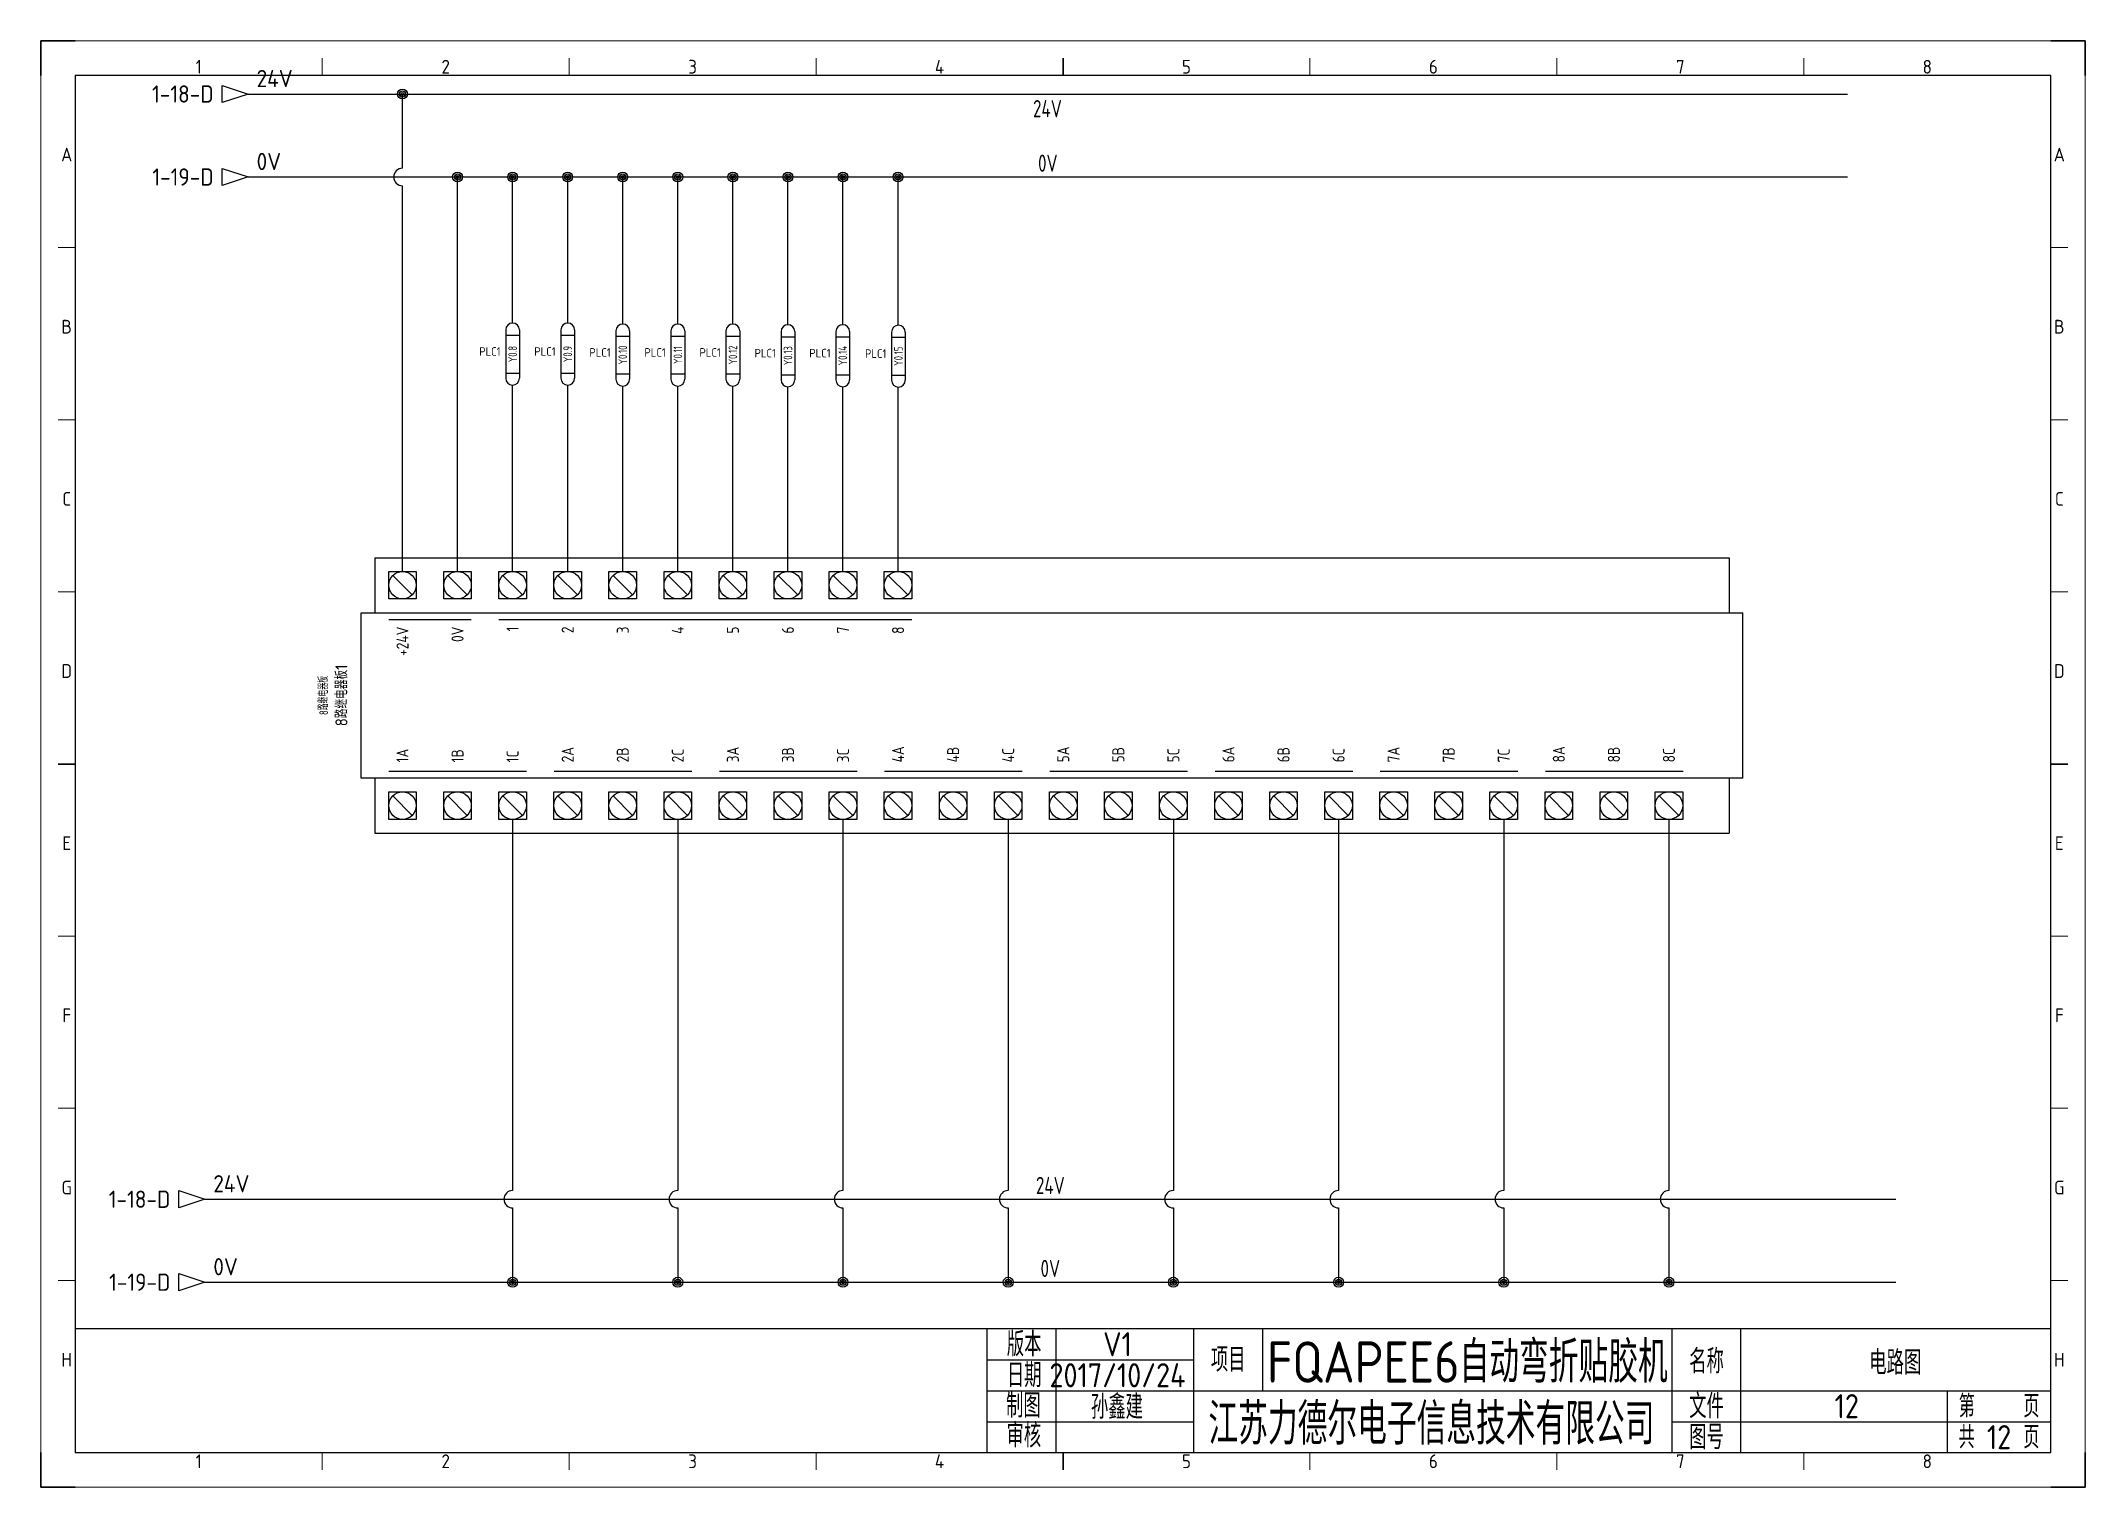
# Model space of a CAD drawing. Header units: millimetres. Extents: x 2425 to 3019, y 1396 to 1816.
import ezdxf
from ezdxf.enums import TextEntityAlignment as Align

# ---------------------------------------------------------------- set-up
doc = ezdxf.new("R2010")
doc.units = ezdxf.units.MM
for name, color, linetype in [('AE_BOR', 1, 'Continuous'), ('DESC', 150, 'Continuous'), ('SYMS', 7, 'Continuous'), ('TAGS', 150, 'Continuous'), ('TERMS', 123, 'Continuous'), ('WIRENO', 72, 'Continuous'), ('WIREREF_DEST', 52, 'Continuous'), ('WIRES', 7, 'Continuous'), ('XREF', 7, 'Continuous'), ('图框_标题栏属性', 1, 'Continuous'), ('图框_标题栏文字', 6, 'Continuous')]:
    doc.layers.add(name, color=color, linetype=linetype)
doc.styles.add('ACGBTS', font='ISOCP.SHX')
doc.styles.get("Standard").update_dxf_attribs({"font": 'arial.ttf'})
doc.styles.add('WD_IEC', font='ISOCP2.shx', dxfattribs={"height": 4, "bigfont": 'gbcbig.shx'})
doc.styles.add('工程字', font='gbenor.shx', dxfattribs={"bigfont": 'gbcbig.shx'})

# ---------------------------------------------------------------- blocks, each defined once
blk = doc.blocks.new('Border')
for p, q in [((584, 410), (10, 410)), ((10, 410), (10, 10)), ((584, 10), (584, 410)), ((10, 10), (584, 10))]:
    blk.add_line(p, q)
at = {"layer": 'AE_BOR', "color": 1, "lineweight": 30}
for p, q in [((10, 420), (0, 420)), ((0, 420), (0, 410)), ((594, 420), (584, 420)), ((594, 410), (594, 420)), ((297, 410), (297, 415)), ((5, 210), (10, 210)), ((584, 210), (589, 210)), ((0, 0), (0, 10)), ((297, 5), (297, 10)), ((594, 0), (594, 10)), ((0, 0), (10, 0)), ((594, 0), (584, 0))]:
    blk.add_line(p, q, dxfattribs=at)
at = {"layer": 'AE_BOR', "color": 1, "lineweight": 15}
for p, q in [((0, 420), (594, 420)), ((0, 0), (0, 420)), ((594, 420), (594, 0)), ((81.75, 410), (81.75, 415)), ((153.5, 410), (153.5, 415)), ((225.25, 410), (225.25, 415)), ((368.75, 410), (368.75, 415)), ((440.5, 410), (440.5, 415)), ((512.25, 410), (512.25, 415)), ((10, 360), (5, 360)), ((589, 360), (584, 360)), ((10, 310), (5, 310)), ((589, 310), (584, 310)), ((10, 260), (5, 260)), ((589, 260), (584, 260)), ((10, 160), (5, 160)), ((589, 160), (584, 160)), ((10, 110), (5, 110)), ((589, 110), (584, 110)), ((10, 60), (5, 60)), ((589, 60), (584, 60)), ((81.75, 5), (81.75, 10)), ((153.5, 5), (153.5, 10)), ((225.25, 5), (225.25, 10)), ((368.75, 5), (368.75, 10)), ((440.5, 5), (440.5, 10)), ((512.25, 5), (512.25, 10)), ((594, 0), (0, 0))]:
    blk.add_line(p, q, dxfattribs=at)
at = {"layer": 'AE_BOR', "color": 1, "lineweight": 15, "style": 'ACGBTS'}
for s, p in [('1', (45.875, 412.5)), ('2', (117.625, 412.5)), ('3', (189.375, 412.5)), ('4', (261.125, 412.5)), ('5', (332.875, 412.5)), ('6', (404.625, 412.5)), ('7', (476.375, 412.5)), ('8', (548.125, 412.5)), ('A', (7.5, 387)), ('A', (586.5, 387)), ('B', (7.5, 337)), ('B', (586.5, 337)), ('C', (7.5, 287)), ('C', (586.5, 287)), ('D', (7.5, 237)), ('D', (586.5, 237)), ('E', (7.5, 187)), ('E', (586.5, 187)), ('F', (7.5, 137)), ('F', (586.5, 137)), ('G', (7.5, 87)), ('G', (586.5, 87)), ('H', (7.5, 37)), ('H', (586.5, 37)), ('1', (45.875, 7.5)), ('2', (117.625, 7.5)), ('3', (189.375, 7.5)), ('4', (261.125, 7.5)), ('5', (332.875, 7.5)), ('6', (404.625, 7.5)), ('7', (476.375, 7.5)), ('8', (548.125, 7.5))]:
    blk.add_text(s, height=4, dxfattribs=at).set_placement(p, align=Align.MIDDLE)
blk = doc.blocks.new('TITLE3')
for p, q in [((-309, 0), (-309, 36)), ((-289, 0), (-289, 36)), ((-249, 0), (-249, 36)), ((-249, 0), (-249, 36)), ((-249, 0), (-249, 36)), ((-229, 36), (-229, 27)), ((-110, 0), (-110, 36)), ((-90, 0), (-90, 36)), ((-309, 27), (-249, 27)), ((-229, 27), (-229, 18)), ((-309, 18), (-248.01, 18)), ((-249, 18), (0, 18)), ((-30, 0), (-30, 18)), ((-309, 9), (-249, 9)), ((-110, 9), (0, 9)), ((-289, 4.18), (-289, 4.18)), ((-289, 4.18), (-289, 4.18))]:
    blk.add_line(p, q)
blk.add_lwpolyline([(-309, 36), (-574, 36), (-574, 0), (-309, 0)], close=True)
blk.add_lwpolyline([(-309, 0), (0, 0), (0, 36), (-309, 36)])
at = {"flags": 9}
blk.add_attdef('WD_TB', (0, 0), '', height=2.5, dxfattribs=at)
at = {"layer": '图框_标题栏属性', "style": '工程字'}
for tag, height, p in [('版本', 7, (-271.17, 31.5)), ('项目', 12, (-169.5, 27)), ('名称', 7, (-45.16, 26.53)), ('日期', 7, (-271.17, 22.5)), ('制图', 7, (-271.33, 13.69)), ('公司名称', 12, (-179.94, 9)), ('文件', 7, (-59.26, 13.5)), ('页数', 7, (-15, 13.5)), ('审核', 7, (-270.7, 4.72)), ('图号', 7, (-59.26, 4.5)), ('总数', 7, (-15, 4.5))]:
    blk.add_attdef(tag, text='', height=height, dxfattribs=at).set_placement(p, align=Align.MIDDLE)
at = {"layer": '图框_标题栏文字', "style": '工程字'}
for s, height, p in [('版本', 7, (-298.29, 31.5)), ('项目', 7, (-239, 27)), ('名称', 7, (-100, 26.53)), ('日期', 7, (-298.29, 22.5)), ('制图', 7, (-298.51, 13.69)), ('文件', 7, (-100, 13.5)), ('第    页', 6.5, (-15, 13.5)), ('审核', 7, (-298.37, 5.01)), ('图号', 7, (-100, 4.5)), ('共    页', 6.5, (-15, 4.5))]:
    blk.add_text(s, height=height, dxfattribs=at).set_placement(p, align=Align.MIDDLE_CENTER)
blk = doc.blocks.new('PLC8_8继电器板')
for p, q in [((-200.82, 40.95), (-200.82, 24.95)), ((-200.82, 40.95), (192.68, 40.95)), ((-196.82, 36.95), (-188.82, 36.95)), ((-196.82, 28.95), (-196.82, 36.95)), ((-195.65, 35.78), (-189.99, 30.12)), ((-188.82, 36.95), (-188.82, 28.95)), ((-180.82, 36.95), (-172.82, 36.95)), ((-180.82, 28.95), (-180.82, 36.95)), ((-179.65, 35.78), (-173.99, 30.12)), ((-172.82, 36.95), (-172.82, 28.95)), ((-164.82, 36.95), (-156.82, 36.95)), ((-164.82, 28.95), (-164.82, 36.95)), ((-163.65, 35.78), (-157.99, 30.12)), ((-156.82, 36.95), (-156.82, 28.95)), ((-148.82, 36.95), (-140.82, 36.95)), ((-148.82, 36.95), (-140.82, 36.95)), ((-148.82, 28.95), (-148.82, 36.95)), ((-148.82, 28.95), (-148.82, 36.95)), ((-147.65, 35.78), (-141.99, 30.12)), ((-140.82, 36.95), (-140.82, 28.95)), ((-140.82, 36.95), (-140.82, 28.95)), ((-132.82, 36.95), (-124.82, 36.95)), ((-132.82, 28.95), (-132.82, 36.95)), ((-131.65, 35.78), (-125.99, 30.12)), ((-124.82, 36.95), (-124.82, 28.95)), ((-116.82, 36.95), (-108.82, 36.95)), ((-116.82, 28.95), (-116.82, 36.95)), ((-115.65, 35.78), (-109.99, 30.12)), ((-108.82, 36.95), (-108.82, 28.95)), ((-100.82, 36.95), (-92.82, 36.95)), ((-100.82, 28.95), (-100.82, 36.95)), ((-99.65, 35.78), (-93.99, 30.12)), ((-92.82, 36.95), (-92.82, 28.95)), ((-84.82, 36.95), (-76.82, 36.95)), ((-84.82, 36.95), (-76.82, 36.95)), ((-84.82, 28.95), (-84.82, 36.95)), ((-84.82, 28.95), (-84.82, 36.95)), ((-83.65, 35.78), (-77.99, 30.12)), ((-76.82, 36.95), (-76.82, 28.95)), ((-76.82, 36.95), (-76.82, 28.95)), ((-68.82, 36.95), (-60.82, 36.95)), ((-68.82, 28.95), (-68.82, 36.95)), ((-67.65, 35.78), (-61.99, 30.12)), ((-60.82, 36.95), (-60.82, 28.95)), ((-52.82, 36.95), (-44.82, 36.95)), ((-52.82, 28.95), (-52.82, 36.95)), ((-51.65, 35.78), (-45.99, 30.12)), ((-44.82, 36.95), (-44.82, 28.95)), ((192.68, 40.95), (192.68, 24.95)), ((-204.82, -23.05), (-204.82, 24.95)), ((-204.82, 24.95), (196.68, 24.95)), ((-188.82, 28.95), (-196.82, 28.95)), ((-172.82, 28.95), (-180.82, 28.95)), ((-156.82, 28.95), (-164.82, 28.95)), ((-140.82, 28.95), (-148.82, 28.95)), ((-140.82, 28.95), (-148.82, 28.95)), ((-124.82, 28.95), (-132.82, 28.95)), ((-108.82, 28.95), (-116.82, 28.95)), ((-92.82, 28.95), (-100.82, 28.95)), ((-76.82, 28.95), (-84.82, 28.95)), ((-76.82, 28.95), (-84.82, 28.95)), ((-60.82, 28.95), (-68.82, 28.95)), ((-44.82, 28.95), (-52.82, 28.95)), ((196.68, -23.05), (196.68, 24.95)), ((-196.82, 22.95), (-172.82, 22.95)), ((-164.82, 22.95), (-44.82, 22.95)), ((196.68, -23.05), (-204.82, -23.05)), ((-200.82, -23.05), (-200.82, -39.05)), ((-196.82, -21.05), (-156.82, -21.05)), ((-148.72, -21.05), (-108.72, -21.05)), ((-100.72, -21.05), (-60.72, -21.05)), ((-52.72, -21.05), (-12.72, -21.05)), ((-4.72, -21.05), (35.28, -21.05)), ((43.28, -21.05), (83.28, -21.05)), ((91.28, -21.05), (131.28, -21.05)), ((139.28, -21.05), (179.28, -21.05)), ((192.68, -23.05), (192.68, -39.05)), ((-196.82, -35.05), (-196.82, -27.05)), ((-196.82, -27.05), (-188.82, -27.05)), ((-195.65, -28.22), (-189.99, -33.88)), ((-188.82, -27.05), (-188.82, -35.05)), ((-180.82, -35.05), (-180.82, -27.05)), ((-180.82, -35.05), (-180.82, -27.05)), ((-180.82, -27.05), (-172.82, -27.05)), ((-180.82, -27.05), (-172.82, -27.05)), ((-179.65, -28.22), (-173.99, -33.88)), ((-172.82, -27.05), (-172.82, -35.05)), ((-172.82, -27.05), (-172.82, -35.05)), ((-164.82, -35.05), (-164.82, -27.05)), ((-164.82, -35.05), (-164.82, -27.05)), ((-164.82, -27.05), (-156.82, -27.05)), ((-164.82, -27.05), (-156.82, -27.05)), ((-163.65, -28.22), (-157.99, -33.88)), ((-156.82, -27.05), (-156.82, -35.05)), ((-156.82, -27.05), (-156.82, -35.05)), ((-148.82, -35.05), (-148.82, -27.05)), ((-148.82, -35.05), (-148.82, -27.05)), ((-148.82, -27.05), (-140.82, -27.05)), ((-148.82, -27.05), (-140.82, -27.05)), ((-147.65, -28.22), (-141.99, -33.88)), ((-140.82, -27.05), (-140.82, -35.05)), ((-140.82, -27.05), (-140.82, -35.05)), ((-132.82, -35.05), (-132.82, -27.05)), ((-132.82, -35.05), (-132.82, -27.05)), ((-132.82, -27.05), (-124.82, -27.05)), ((-132.82, -27.05), (-124.82, -27.05)), ((-131.65, -28.22), (-125.99, -33.88)), ((-124.82, -27.05), (-124.82, -35.05)), ((-124.82, -27.05), (-124.82, -35.05)), ((-116.82, -35.05), (-116.82, -27.05)), ((-116.82, -35.05), (-116.82, -27.05)), ((-116.82, -27.05), (-108.82, -27.05)), ((-116.82, -27.05), (-108.82, -27.05)), ((-115.65, -28.22), (-109.99, -33.88)), ((-108.82, -27.05), (-108.82, -35.05)), ((-108.82, -27.05), (-108.82, -35.05)), ((-100.82, -35.05), (-100.82, -27.05)), ((-100.82, -35.05), (-100.82, -27.05)), ((-100.82, -27.05), (-92.82, -27.05)), ((-100.82, -27.05), (-92.82, -27.05)), ((-99.65, -28.22), (-93.99, -33.88)), ((-92.82, -27.05), (-92.82, -35.05)), ((-92.82, -27.05), (-92.82, -35.05)), ((-84.82, -35.05), (-84.82, -27.05)), ((-84.82, -35.05), (-84.82, -27.05)), ((-84.82, -27.05), (-76.82, -27.05)), ((-84.82, -27.05), (-76.82, -27.05)), ((-83.65, -28.22), (-77.99, -33.88)), ((-76.82, -27.05), (-76.82, -35.05)), ((-76.82, -27.05), (-76.82, -35.05)), ((-68.82, -35.05), (-68.82, -27.05)), ((-68.82, -35.05), (-68.82, -27.05)), ((-68.82, -27.05), (-60.82, -27.05)), ((-68.82, -27.05), (-60.82, -27.05)), ((-67.65, -28.22), (-61.99, -33.88)), ((-60.82, -27.05), (-60.82, -35.05)), ((-60.82, -27.05), (-60.82, -35.05)), ((-52.82, -35.05), (-52.82, -27.05)), ((-52.82, -35.05), (-52.82, -27.05)), ((-52.82, -27.05), (-44.82, -27.05)), ((-52.82, -27.05), (-44.82, -27.05)), ((-51.65, -28.22), (-45.99, -33.88)), ((-44.82, -27.05), (-44.82, -35.05)), ((-44.82, -27.05), (-44.82, -35.05)), ((-36.82, -35.05), (-36.82, -27.05)), ((-36.82, -35.05), (-36.82, -27.05)), ((-36.82, -27.05), (-28.82, -27.05)), ((-36.82, -27.05), (-28.82, -27.05)), ((-35.65, -28.22), (-29.99, -33.88)), ((-28.82, -27.05), (-28.82, -35.05)), ((-28.82, -27.05), (-28.82, -35.05)), ((-20.82, -35.05), (-20.82, -27.05)), ((-20.82, -35.05), (-20.82, -27.05)), ((-20.82, -27.05), (-12.82, -27.05)), ((-20.82, -27.05), (-12.82, -27.05)), ((-19.65, -28.22), (-13.99, -33.88)), ((-12.82, -27.05), (-12.82, -35.05)), ((-12.82, -27.05), (-12.82, -35.05)), ((-4.82, -35.05), (-4.82, -27.05)), ((-4.82, -35.05), (-4.82, -27.05)), ((-4.82, -27.05), (3.18, -27.05)), ((-4.82, -27.05), (3.18, -27.05)), ((-3.65, -28.22), (2.01, -33.88)), ((3.18, -27.05), (3.18, -35.05)), ((3.18, -27.05), (3.18, -35.05)), ((11.18, -35.05), (11.18, -27.05)), ((11.18, -35.05), (11.18, -27.05)), ((11.18, -27.05), (19.18, -27.05)), ((11.18, -27.05), (19.18, -27.05)), ((12.35, -28.22), (18.01, -33.88)), ((19.18, -27.05), (19.18, -35.05)), ((19.18, -27.05), (19.18, -35.05)), ((27.18, -35.05), (27.18, -27.05)), ((27.18, -35.05), (27.18, -27.05)), ((27.18, -27.05), (35.18, -27.05)), ((27.18, -27.05), (35.18, -27.05)), ((28.35, -28.22), (34.01, -33.88)), ((35.18, -27.05), (35.18, -35.05)), ((35.18, -27.05), (35.18, -35.05)), ((43.18, -35.05), (43.18, -27.05)), ((43.18, -35.05), (43.18, -27.05)), ((43.18, -27.05), (51.18, -27.05)), ((43.18, -27.05), (51.18, -27.05)), ((44.35, -28.22), (50.01, -33.88)), ((51.18, -27.05), (51.18, -35.05)), ((51.18, -27.05), (51.18, -35.05)), ((59.18, -35.05), (59.18, -27.05)), ((59.18, -35.05), (59.18, -27.05)), ((59.18, -27.05), (67.18, -27.05)), ((59.18, -27.05), (67.18, -27.05)), ((60.35, -28.22), (66.01, -33.88)), ((67.18, -27.05), (67.18, -35.05)), ((67.18, -27.05), (67.18, -35.05)), ((75.18, -35.05), (75.18, -27.05)), ((75.18, -35.05), (75.18, -27.05)), ((75.18, -27.05), (83.18, -27.05)), ((75.18, -27.05), (83.18, -27.05)), ((76.35, -28.22), (82.01, -33.88)), ((83.18, -27.05), (83.18, -35.05)), ((83.18, -27.05), (83.18, -35.05)), ((91.18, -35.05), (91.18, -27.05)), ((91.18, -35.05), (91.18, -27.05)), ((91.18, -27.05), (99.18, -27.05)), ((91.18, -27.05), (99.18, -27.05)), ((92.35, -28.22), (98.01, -33.88)), ((99.18, -27.05), (99.18, -35.05)), ((99.18, -27.05), (99.18, -35.05)), ((107.18, -35.05), (107.18, -27.05)), ((107.18, -35.05), (107.18, -27.05)), ((107.18, -27.05), (115.18, -27.05)), ((107.18, -27.05), (115.18, -27.05)), ((108.35, -28.22), (114.01, -33.88)), ((115.18, -27.05), (115.18, -35.05)), ((115.18, -27.05), (115.18, -35.05)), ((123.18, -35.05), (123.18, -27.05)), ((123.18, -35.05), (123.18, -27.05)), ((123.18, -27.05), (131.18, -27.05)), ((123.18, -27.05), (131.18, -27.05)), ((124.35, -28.22), (130.01, -33.88)), ((131.18, -27.05), (131.18, -35.05)), ((131.18, -27.05), (131.18, -35.05)), ((139.18, -35.05), (139.18, -27.05)), ((139.18, -35.05), (139.18, -27.05)), ((139.18, -27.05), (147.18, -27.05)), ((139.18, -27.05), (147.18, -27.05)), ((140.35, -28.22), (146.01, -33.88)), ((147.18, -27.05), (147.18, -35.05)), ((147.18, -27.05), (147.18, -35.05)), ((155.18, -35.05), (155.18, -27.05)), ((155.18, -35.05), (155.18, -27.05)), ((155.18, -27.05), (163.18, -27.05)), ((155.18, -27.05), (163.18, -27.05)), ((156.35, -28.22), (162.01, -33.88)), ((163.18, -27.05), (163.18, -35.05)), ((163.18, -27.05), (163.18, -35.05)), ((171.18, -35.05), (171.18, -27.05)), ((171.18, -35.05), (171.18, -27.05)), ((171.18, -27.05), (179.18, -27.05)), ((171.18, -27.05), (179.18, -27.05)), ((172.35, -28.22), (178.01, -33.88)), ((179.18, -27.05), (179.18, -35.05)), ((179.18, -27.05), (179.18, -35.05)), ((-188.82, -35.05), (-196.82, -35.05)), ((-172.82, -35.05), (-180.82, -35.05)), ((-172.82, -35.05), (-180.82, -35.05)), ((-156.82, -35.05), (-164.82, -35.05)), ((-156.82, -35.05), (-164.82, -35.05)), ((-140.82, -35.05), (-148.82, -35.05)), ((-140.82, -35.05), (-148.82, -35.05)), ((-124.82, -35.05), (-132.82, -35.05)), ((-124.82, -35.05), (-132.82, -35.05)), ((-108.82, -35.05), (-116.82, -35.05)), ((-108.82, -35.05), (-116.82, -35.05)), ((-92.82, -35.05), (-100.82, -35.05)), ((-92.82, -35.05), (-100.82, -35.05)), ((-76.82, -35.05), (-84.82, -35.05)), ((-76.82, -35.05), (-84.82, -35.05)), ((-60.82, -35.05), (-68.82, -35.05)), ((-60.82, -35.05), (-68.82, -35.05)), ((-44.82, -35.05), (-52.82, -35.05)), ((-44.82, -35.05), (-52.82, -35.05)), ((-28.82, -35.05), (-36.82, -35.05)), ((-28.82, -35.05), (-36.82, -35.05)), ((-12.82, -35.05), (-20.82, -35.05)), ((-12.82, -35.05), (-20.82, -35.05)), ((3.18, -35.05), (-4.82, -35.05)), ((3.18, -35.05), (-4.82, -35.05)), ((19.18, -35.05), (11.18, -35.05)), ((19.18, -35.05), (11.18, -35.05)), ((35.18, -35.05), (27.18, -35.05)), ((35.18, -35.05), (27.18, -35.05)), ((51.18, -35.05), (43.18, -35.05)), ((51.18, -35.05), (43.18, -35.05)), ((67.18, -35.05), (59.18, -35.05)), ((67.18, -35.05), (59.18, -35.05)), ((83.18, -35.05), (75.18, -35.05)), ((83.18, -35.05), (75.18, -35.05)), ((99.18, -35.05), (91.18, -35.05)), ((99.18, -35.05), (91.18, -35.05)), ((115.18, -35.05), (107.18, -35.05)), ((115.18, -35.05), (107.18, -35.05)), ((131.18, -35.05), (123.18, -35.05)), ((131.18, -35.05), (123.18, -35.05)), ((147.18, -35.05), (139.18, -35.05)), ((147.18, -35.05), (139.18, -35.05)), ((163.18, -35.05), (155.18, -35.05)), ((163.18, -35.05), (155.18, -35.05)), ((179.18, -35.05), (171.18, -35.05)), ((179.18, -35.05), (171.18, -35.05)), ((-200.82, -39.05), (192.68, -39.05))]:
    blk.add_line(p, q)
for centre in [(-192.82, 32.95), (-176.82, 32.95), (-160.82, 32.95), (-144.82, 32.95), (-128.82, 32.95), (-112.82, 32.95), (-96.82, 32.95), (-80.82, 32.95), (-64.82, 32.95), (-48.82, 32.95), (-192.82, -31.05), (-176.82, -31.05), (-160.82, -31.05), (-144.82, -31.05), (-128.82, -31.05), (-112.82, -31.05), (-96.82, -31.05), (-80.82, -31.05), (-64.82, -31.05), (-48.82, -31.05), (-32.82, -31.05), (-16.82, -31.05), (-0.82, -31.05), (15.18, -31.05), (31.18, -31.05), (47.18, -31.05), (63.18, -31.05), (79.18, -31.05), (95.18, -31.05), (111.18, -31.05), (127.18, -31.05), (143.18, -31.05), (159.18, -31.05), (175.18, -31.05)]:
    blk.add_circle(centre, 4)
at = {"style": 'WD_IEC', "width": 0.9}
for tag, p in [('TERM42', (-174.82, 38.18)), ('TERM43', (-158.82, 38.18)), ('TERM44', (-142.82, 38.18)), ('TERM45', (-126.82, 38.18)), ('TERM46', (-110.82, 38.18)), ('TERM47', (-94.82, 38.18)), ('TERM48', (-78.82, 38.18)), ('TERM49', (-62.82, 38.18)), ('TERM50', (-46.82, 38.18)), ('TERM41', (-190.82, 38.18))]:
    blk.add_attdef(tag, text='', height=2.5, rotation=90, dxfattribs=at).set_placement(p, align=Align.TOP_LEFT)
at = {"style": 'WD_IEC', "flags": 1}
for tag, p in [('X2TERM41', (-192.82, 36.95)), ('X2TERM42', (-176.82, 36.95)), ('X2TERM43', (-160.82, 36.95)), ('X2TERM44', (-144.82, 36.95)), ('X2TERM45', (-128.82, 36.95)), ('X2TERM46', (-112.82, 36.95)), ('X2TERM47', (-96.82, 36.95)), ('X2TERM48', (-80.82, 36.95)), ('X2TERM49', (-64.82, 36.95)), ('X2TERM50', (-48.82, 36.95)), ('X8TERM01', (-192.82, -35.05)), ('X8TERM02', (-176.82, -35.05)), ('X8TERM03', (-160.82, -35.05)), ('X8TERM04', (-144.82, -35.05)), ('X8TERM05', (-128.82, -35.05)), ('X8TERM06', (-112.82, -35.05)), ('X8TERM07', (-96.82, -35.05)), ('X8TERM08', (-80.82, -35.05)), ('X8TERM09', (-64.82, -35.05)), ('X8TERM10', (-48.82, -35.05)), ('X8TERM11', (-32.82, -35.05)), ('X8TERM12', (-16.82, -35.05)), ('X8TERM13', (-0.82, -35.05)), ('X8TERM14', (15.18, -35.05)), ('X8TERM15', (31.18, -35.05)), ('X8TERM16', (47.18, -35.05)), ('X8TERM17', (63.18, -35.05)), ('X8TERM18', (79.18, -35.05)), ('X8TERM19', (95.18, -35.05)), ('X8TERM20', (111.18, -35.05)), ('X8TERM21', (127.18, -35.05)), ('X8TERM22', (143.18, -35.05)), ('X8TERM23', (159.18, -35.05)), ('X8TERM24', (175.18, -35.05))]:
    blk.add_attdef(tag, p, '', height=0.35, rotation=90, dxfattribs=at)
at = {"style": 'WD_IEC', "width": 0.9}
for tag, p in [('TERMDESC41', (-192.82, 20.95)), ('TERMDESC42', (-176.82, 20.95)), ('TERMDESC43', (-160.82, 20.95)), ('TERMDESC44', (-144.82, 20.95)), ('TERMDESC45', (-128.82, 20.95)), ('TERMDESC46', (-112.82, 20.95)), ('TERMDESC47', (-96.82, 20.95)), ('TERMDESC48', (-80.82, 20.95)), ('TERMDESC49', (-64.82, 20.95)), ('TERMDESC50', (-48.82, 20.95))]:
    blk.add_attdef(tag, text='', height=3.5, rotation=90, dxfattribs=at).set_placement(p, align=Align.MIDDLE_RIGHT)
at = {"style": 'WD_IEC', "width": 0.8}
blk.add_attdef('WDTAGALT', (-242.82, -11.05), '', height=4, rotation=90, dxfattribs=at)
at = {"linetype": 'Continuous', "style": 'WD_IEC', "flags": 9}
for tag, p in [('ASSYCODE', (-231.81, 8.31)), ('FAMILY', (-231.03, 8.34))]:
    blk.add_attdef(tag, text='', height=0.32, rotation=90, dxfattribs=at).set_placement(p, align=Align.CENTER)
at = {"style": 'WD_IEC'}
for tag, width, p in [('INST', 0.8, (-238.98, 0.95)), ('LOC', 0.8, (-235.54, 0.95)), ('MFG', 0.8, (-231.53, 0.95)), ('CAT', 0.9, (-228.03, 0.95)), ('DESC', 0.8, (-214.48, 0.95))]:
    blk.add_attdef(tag, text='', height=2.5, rotation=90, dxfattribs=dict(at, width=width)).set_placement(p, align=Align.CENTER)
for tag, p in [('LINE1', (-223.53, 0.95)), ('LINE2', (-218.53, 0.95)), ('TAG1', (-208.82, 0.95))]:
    blk.add_attdef(tag, text='', height=3.5, rotation=90, dxfattribs=at).set_placement(p, align=Align.CENTER)
at = {"style": 'WD_IEC', "width": 0.9}
for tag, p in [('TERMDESC01', (-192.82, -18.5)), ('TERMDESC02', (-176.82, -18.5)), ('TERMDESC03', (-160.82, -18.5)), ('TERMDESC04', (-144.82, -18.5)), ('TERMDESC05', (-128.82, -18.5)), ('TERMDESC06', (-112.82, -18.5)), ('TERMDESC07', (-96.82, -18.5)), ('TERMDESC08', (-80.82, -18.5)), ('TERMDESC09', (-64.82, -18.5)), ('TERMDESC10', (-48.82, -18.5)), ('TERMDESC11', (-32.82, -18.5)), ('TERMDESC12', (-16.82, -18.5)), ('TERMDESC13', (-0.82, -18.5)), ('TERMDESC14', (15.18, -18.5)), ('TERMDESC15', (31.18, -18.5)), ('TERMDESC16', (47.18, -18.5)), ('TERMDESC17', (63.18, -18.5)), ('TERMDESC18', (79.18, -18.5)), ('TERMDESC19', (95.18, -18.5)), ('TERMDESC20', (111.18, -18.5)), ('TERMDESC21', (127.18, -18.5)), ('TERMDESC22', (143.18, -18.5)), ('TERMDESC23', (159.18, -18.5)), ('TERMDESC24', (175.18, -18.5))]:
    blk.add_attdef(tag, text='', height=3.5, rotation=90, dxfattribs=at).set_placement(p, align=Align.MIDDLE_LEFT)
for tag, p in [('TERM01', (-190.82, -35.96)), ('TERM02', (-174.82, -36.1)), ('TERM03', (-158.82, -36.1)), ('TERM04', (-142.82, -36.1)), ('TERM05', (-126.82, -36.1)), ('TERM06', (-110.82, -36.1)), ('TERM07', (-94.82, -36.1)), ('TERM08', (-78.82, -36.1)), ('TERM09', (-62.82, -36.1)), ('TERM10', (-46.82, -36.1)), ('TERM11', (-30.82, -36.1)), ('TERM12', (-14.82, -36.1)), ('TERM13', (1.18, -36.1)), ('TERM14', (17.18, -36.1)), ('TERM15', (33.18, -36.1)), ('TERM16', (49.18, -36.1)), ('TERM17', (65.18, -36.1)), ('TERM18', (81.18, -36.1)), ('TERM19', (97.18, -36.1)), ('TERM20', (113.18, -36.1)), ('TERM21', (129.18, -36.1)), ('TERM22', (145.18, -36.1)), ('TERM23', (161.18, -36.1)), ('TERM24', (177.18, -36.1))]:
    blk.add_attdef(tag, text='', height=2.5, rotation=90, dxfattribs=at).set_placement(p, align=Align.TOP_RIGHT)
blk = doc.blocks.new('HA1D3')
blk.add_lwpolyline([(0, 0), (-3.75, -1.25), (-3.75, 1.25)], close=True)
at = {"style": 'WD_IEC'}
for tag, p, height, flags in [('WIRENO', (1.25, 1), 2.5, 8), ('X1TERM01', (0, 0), 0.32, 1)]:
    blk.add_attdef(tag, p, '', height=height, dxfattribs=dict(at, flags=flags))
blk.add_attdef('XREF', text='', height=2.5, dxfattribs=at).set_placement((-5, 0), align=Align.MIDDLE_RIGHT)
at = {"style": 'WD_IEC', "flags": 1}
blk.add_attdef('SIGCODE', text='', height=1, dxfattribs=at).set_placement((-2.5, 1.8), align=Align.RIGHT)
at = {"style": 'WD_IEC'}
blk.add_attdef('DESC1', text='', height=2.5, dxfattribs=at).set_placement((1.25, -1), align=Align.TOP_LEFT)
blk = doc.blocks.new('WD_WNH')
at = {"linetype": 'Continuous', "style": 'WD_IEC', "width": 0.8}
blk.add_attdef('WIRENO', text='', height=2.5, dxfattribs=at).set_placement((0, 0.75), align=Align.CENTER)
at = {"style": 'WD_IEC', "flags": 1}
for tag, p in [('W08USER', (0, 0.375)), ('W04USER', (0, 0.875)), ('W05USER', (0, 0.75)), ('W09USER', (0, 0.25)), ('W03USER', (0, 1)), ('W06USER', (0, 0.625)), ('W07USER', (0, 0.5)), ('W02USER', (0, 1.125)), ('W01USER', (0, 1.25)), ('W10USER', (0, 0.125))]:
    blk.add_attdef(tag, text='', height=0.08, dxfattribs=at).set_placement(p, align=Align.CENTER)
blk = doc.blocks.new('WDDOT')
for radius in [0.72, 0.449, 0.223]:
    blk.add_circle((0, 0), radius)
blk = doc.blocks.new('PLCIOO2TV')
for p, q in [((-2, 7), (-2, -7)), ((2, 7), (2, -7)), ((-2, 5.5), (2, 5.5)), ((-2, -5.5), (2, -5.5))]:
    blk.add_line(p, q)
for centre, start, end in [((0, 7), 0, 180), ((0, -7), 180, 0)]:
    blk.add_arc(centre, 2, start, end)
at = {"style": 'WD_IEC', "width": 0.9}
blk.add_attdef('TERMDESC01R', text='', height=2, rotation=90, dxfattribs=at).set_placement((2.25, 10), align=Align.TOP_LEFT)
at = {"style": 'WD_IEC', "width": 0.8}
for tag, p in [('INST', (-3.5, 6.5)), ('LOC', (-3.5, 3))]:
    blk.add_attdef(tag, text='', height=2.5, dxfattribs=at).set_placement(p, align=Align.RIGHT)
for tag, height, p in [('TERM01R', 2, (0, 7.25)), ('TAGA01', 2.5, (0, 0)), ('TERM01L', 2, (0, -7.25))]:
    blk.add_attdef(tag, text='', height=height, rotation=90, dxfattribs=at).set_placement(p, align=Align.MIDDLE)
at = {"style": 'WD_IEC', "flags": 1}
for tag, p in [('X2TERM01R', (0, 9)), ('X8TERM01L', (0, -9))]:
    blk.add_attdef(tag, p, '', height=0.16, dxfattribs=at)
at = {"style": 'WD_IEC'}
for tag, p in [('TAG1', (-3.5, -0.5)), ('XREF', (-3.5, -4.5))]:
    blk.add_attdef(tag, text='', height=2.5, dxfattribs=at).set_placement(p, align=Align.RIGHT)
at = {"style": 'WD_IEC', "width": 0.9}
blk.add_attdef('LINE1', text='', height=2.5, rotation=90, dxfattribs=at).set_placement((4.41, 1), align=Align.CENTER)
blk.add_attdef('LINE2', text='', height=2.5, rotation=90, dxfattribs=at).set_placement((5.02, 1), align=Align.TOP_CENTER)
at = {"linetype": 'Continuous', "style": 'WD_IEC', "flags": 9}
for tag, p in [('ASSYCODE', (-2.39, -1.18)), ('FAMILY', (-2.39, -7.68))]:
    blk.add_attdef(tag, text='', height=0.16, rotation=90, dxfattribs=at).set_placement(p, align=Align.CENTER)
at = {"style": 'WD_IEC', "width": 0.9}
blk.add_attdef('TERMDESC01L', text='', height=2, rotation=90, dxfattribs=at).set_placement((2.25, -10), align=Align.TOP_RIGHT)
at = {"style": 'WD_IEC'}
for tag, width, p in [('MFG', 0.8, (-7, -20)), ('DESC', 0.8, (-4, -20)), ('DESCA01', 0.9, (-0.5, -20)), ('DESCB01', 0.9, (2.5, -20)), ('DESCC01', 0.9, (5.5, -20)), ('DESCD01', 0.9, (8.5, -20)), ('DESCE01', 0.9, (11.5, -20)), ('CAT', 0.9, (-7, -27))]:
    blk.add_attdef(tag, text='', height=2.5, rotation=90, dxfattribs=dict(at, width=width)).set_placement(p, align=Align.RIGHT)

msp = doc.modelspace()

# ---------------------------------------------------------------- linework, layer by layer
at = {"layer": 'WIRES'}
for p, q in [((2485.41, 1800.46), (2950.22, 1800.46)), ((2530.3, 1778.9), (2530.3, 1800.46)), ((2485.41, 1776.36), (2950.22, 1776.36)), ((2546.3, 1661.8), (2546.3, 1776.36)), ((2562.3, 1733.93), (2562.3, 1776.46)), ((2578.3, 1733.93), (2578.3, 1776.46)), ((2594.3, 1733.65), (2594.3, 1776.46)), ((2610.3, 1733.65), (2610.3, 1776.46)), ((2626.3, 1733.65), (2626.3, 1776.46)), ((2642.3, 1733.45), (2642.3, 1776.46)), ((2658.3, 1733.45), (2658.3, 1776.46)), ((2674.3, 1733.31), (2674.3, 1776.46)), ((2530.3, 1661.8), (2530.3, 1773.82)), ((2562.3, 1661.8), (2562.3, 1715.93)), ((2578.3, 1661.8), (2578.3, 1715.93)), ((2594.3, 1661.8), (2594.3, 1715.65)), ((2610.3, 1661.8), (2610.3, 1715.65)), ((2626.3, 1661.8), (2626.3, 1715.65)), ((2642.3, 1661.8), (2642.3, 1715.45)), ((2658.3, 1661.8), (2658.3, 1715.45)), ((2674.3, 1661.8), (2674.3, 1715.31)), ((2562.3, 1589.8), (2562.3, 1482.02)), ((2610.3, 1589.8), (2610.3, 1482.02)), ((2658.3, 1589.8), (2658.3, 1482.02)), ((2706.3, 1589.8), (2706.3, 1482.02)), ((2754.3, 1589.8), (2754.3, 1482.02)), ((2802.3, 1589.8), (2802.3, 1482.02)), ((2850.3, 1589.8), (2850.3, 1482.02)), ((2898.3, 1589.8), (2898.3, 1482.02)), ((2472.84, 1479.48), (2964.26, 1479.48)), ((2562.3, 1476.94), (2562.3, 1455.64)), ((2610.3, 1476.94), (2610.3, 1455.64)), ((2658.3, 1476.94), (2658.3, 1455.64)), ((2706.3, 1476.94), (2706.3, 1455.64)), ((2754.3, 1476.94), (2754.3, 1455.64)), ((2802.3, 1476.94), (2802.3, 1455.64)), ((2850.3, 1476.94), (2850.3, 1455.64)), ((2898.3, 1476.94), (2898.3, 1455.64)), ((2472.84, 1455.38), (2964.26, 1455.38))]:
    msp.add_line(p, q, dxfattribs=at)
for centre in [(2530.3, 1776.36), (2562.3, 1479.48), (2610.3, 1479.48), (2658.3, 1479.48), (2706.3, 1479.48), (2754.3, 1479.48), (2802.3, 1479.48), (2850.3, 1479.48), (2898.3, 1479.48)]:
    msp.add_arc(centre, 2.54, 90, 270, dxfattribs=at)

# ---------------------------------------------------------------- block references
msp.add_blockref('Border', (2425.23, 1395.88))
msp.add_blockref('TITLE3', (3009.23, 1405.88)).add_auto_attribs({'总数': '12', '文件': '12', '名称': '电路图', '公司名称': '江苏力德尔电子信息技术有限公司', '项目': 'FQAPEE6自动弯折贴胶机', '制图': '孙鑫建', '日期': '2017/10/24', '版本': 'V1'})
at = {"layer": 'SYMS'}
ref = msp.add_blockref('HA1D3', (2485.41, 1800.46), dxfattribs=dict(at, xscale=2, yscale=2, zscale=2))
ref.add_attrib('XREF', '1-18-D', dxfattribs={"layer": 'XREF', "height": 5, "style": 'WD_IEC'}).set_placement((2475.41, 1800.46), align=Align.MIDDLE_RIGHT)
ref.add_attrib('WIRENO', '24V', (2487.91, 1802.46), dxfattribs={"layer": 'WIREREF_DEST', "height": 5, "style": 'WD_IEC', "flags": 8})
at = {"layer": 'SYMS', "xscale": 2, "yscale": 2, "zscale": 2}
for p in [(2530.3, 1800.46), (2546.3, 1776.36), (2562.3, 1776.36), (2578.3, 1776.36), (2594.3, 1776.36), (2610.3, 1776.36), (2626.3, 1776.36), (2642.3, 1776.36), (2658.3, 1776.36), (2674.3, 1776.36), (2562.3, 1455.38), (2610.3, 1455.38), (2658.3, 1455.38), (2706.3, 1455.38), (2754.3, 1455.38), (2802.3, 1455.38), (2850.3, 1455.38), (2898.3, 1455.38)]:
    msp.add_blockref('WDDOT', p, dxfattribs=at)
at = {"layer": 'SYMS'}
ref = msp.add_blockref('HA1D3', (2485.41, 1776.36), dxfattribs=dict(at, xscale=2, yscale=2, zscale=2))
ref.add_attrib('XREF', '1-19-D', dxfattribs={"layer": 'XREF', "height": 5, "style": 'WD_IEC'}).set_placement((2475.41, 1776.36), align=Align.MIDDLE_RIGHT)
ref.add_attrib('WIRENO', '0V', (2487.91, 1778.36), dxfattribs={"layer": 'WIREREF_DEST', "height": 5, "style": 'WD_IEC', "flags": 8})
ref = msp.add_blockref('PLCIOO2TV', (2562.3, 1724.93), dxfattribs=at)
ref.add_attrib('TAGA01', 'Y0.8', dxfattribs={"layer": 'TAGS', "height": 2.5, "rotation": 90, "style": 'WD_IEC', "width": 0.8}).set_placement((2562.3, 1724.93), align=Align.MIDDLE)
ref.add_attrib('TAG1', 'PLC1', dxfattribs={"layer": 'TAGS', "height": 2.5, "style": 'WD_IEC'}).set_placement((2558.8, 1724.43), align=Align.RIGHT)
ref = msp.add_blockref('PLCIOO2TV', (2578.3, 1724.93), dxfattribs=at)
ref.add_attrib('TAGA01', 'Y0.9', dxfattribs={"layer": 'TAGS', "height": 2.5, "rotation": 90, "style": 'WD_IEC', "width": 0.8}).set_placement((2578.3, 1724.93), align=Align.MIDDLE)
ref.add_attrib('TAG1', 'PLC1', dxfattribs={"layer": 'TAGS', "height": 2.5, "style": 'WD_IEC'}).set_placement((2574.8, 1724.43), align=Align.RIGHT)
ref = msp.add_blockref('PLCIOO2TV', (2594.3, 1724.65), dxfattribs=at)
ref.add_attrib('TAGA01', 'Y0.10', dxfattribs={"layer": 'TAGS', "height": 2.5, "rotation": 90, "style": 'WD_IEC', "width": 0.8}).set_placement((2594.3, 1724.65), align=Align.MIDDLE)
ref.add_attrib('TAG1', 'PLC1', dxfattribs={"layer": 'TAGS', "height": 2.5, "style": 'WD_IEC'}).set_placement((2590.8, 1724.15), align=Align.RIGHT)
ref = msp.add_blockref('PLCIOO2TV', (2610.3, 1724.65), dxfattribs=at)
ref.add_attrib('TAGA01', 'Y0.11', dxfattribs={"layer": 'TAGS', "height": 2.5, "rotation": 90, "style": 'WD_IEC', "width": 0.8}).set_placement((2610.3, 1724.65), align=Align.MIDDLE)
ref.add_attrib('TAG1', 'PLC1', dxfattribs={"layer": 'TAGS', "height": 2.5, "style": 'WD_IEC'}).set_placement((2606.8, 1724.15), align=Align.RIGHT)
ref = msp.add_blockref('PLCIOO2TV', (2626.3, 1724.65), dxfattribs=at)
ref.add_attrib('TAGA01', 'Y0.12', dxfattribs={"layer": 'TAGS', "height": 2.5, "rotation": 90, "style": 'WD_IEC', "width": 0.8}).set_placement((2626.3, 1724.65), align=Align.MIDDLE)
ref.add_attrib('TAG1', 'PLC1', dxfattribs={"layer": 'TAGS', "height": 2.5, "style": 'WD_IEC'}).set_placement((2622.8, 1724.15), align=Align.RIGHT)
ref = msp.add_blockref('PLCIOO2TV', (2642.3, 1724.45), dxfattribs=at)
ref.add_attrib('TAGA01', 'Y0.13', dxfattribs={"layer": 'TAGS', "height": 2.5, "rotation": 90, "style": 'WD_IEC', "width": 0.8}).set_placement((2642.3, 1724.45), align=Align.MIDDLE)
ref.add_attrib('TAG1', 'PLC1', dxfattribs={"layer": 'TAGS', "height": 2.5, "style": 'WD_IEC'}).set_placement((2638.8, 1723.95), align=Align.RIGHT)
ref = msp.add_blockref('PLCIOO2TV', (2658.21, 1724.45), dxfattribs=at)
ref.add_attrib('TAGA01', 'Y0.14', dxfattribs={"layer": 'TAGS', "height": 2.5, "rotation": 90, "style": 'WD_IEC', "width": 0.8}).set_placement((2658.21, 1724.45), align=Align.MIDDLE)
ref.add_attrib('TAG1', 'PLC1', dxfattribs={"layer": 'TAGS', "height": 2.5, "style": 'WD_IEC'}).set_placement((2654.71, 1723.95), align=Align.RIGHT)
ref = msp.add_blockref('PLCIOO2TV', (2674.4, 1724.31), dxfattribs=at)
ref.add_attrib('TAGA01', 'Y0.15', dxfattribs={"layer": 'TAGS', "height": 2.5, "rotation": 90, "style": 'WD_IEC', "width": 0.8}).set_placement((2674.4, 1724.31), align=Align.MIDDLE)
ref.add_attrib('TAG1', 'PLC1', dxfattribs={"layer": 'TAGS', "height": 2.5, "style": 'WD_IEC'}).set_placement((2670.9, 1723.81), align=Align.RIGHT)
ref = msp.add_blockref('PLC8_8继电器板', (2723.12, 1624.85), dxfattribs=at)
ref.add_attrib('TERMDESC46', '4', dxfattribs={"layer": 'TERMS', "height": 3.5, "rotation": 90, "style": 'WD_IEC', "width": 0.9}).set_placement((2610.3, 1645.8), align=Align.MIDDLE_RIGHT)
ref.add_attrib('TERMDESC44', '2', dxfattribs={"layer": 'TERMS', "height": 3.5, "rotation": 90, "style": 'WD_IEC', "width": 0.9}).set_placement((2578.3, 1645.8), align=Align.MIDDLE_RIGHT)
ref.add_attrib('TERMDESC03', '1C', dxfattribs={"layer": 'TERMS', "height": 3.5, "rotation": 90, "style": 'WD_IEC', "width": 0.9}).set_placement((2562.3, 1606.35), align=Align.MIDDLE_LEFT)
ref.add_attrib('DESC', '8路继电器板', dxfattribs={"layer": 'DESC', "height": 2.5, "rotation": 90, "style": 'WD_IEC', "width": 0.8}).set_placement((2508.64, 1625.8), align=Align.CENTER)
ref.add_attrib('TAG1', '8路继电器板1', dxfattribs={"layer": 'TAGS', "height": 3.5, "rotation": 90, "style": 'WD_IEC'}).set_placement((2514.3, 1625.8), align=Align.CENTER)
ref.add_attrib('TERMDESC41', '+24V', dxfattribs={"layer": 'TERMS', "height": 3.5, "rotation": 90, "style": 'WD_IEC', "width": 0.9}).set_placement((2530.3, 1645.8), align=Align.MIDDLE_RIGHT)
ref.add_attrib('TERMDESC01', '1A', dxfattribs={"layer": 'TERMS', "height": 3.5, "rotation": 90, "style": 'WD_IEC', "width": 0.9}).set_placement((2530.3, 1606.35), align=Align.MIDDLE_LEFT)
ref.add_attrib('TERMDESC02', '1B', dxfattribs={"layer": 'TERMS', "height": 3.5, "rotation": 90, "style": 'WD_IEC', "width": 0.9}).set_placement((2546.3, 1606.35), align=Align.MIDDLE_LEFT)
ref.add_attrib('TERMDESC42', '0V', dxfattribs={"layer": 'TERMS', "height": 3.5, "rotation": 90, "style": 'WD_IEC', "width": 0.9}).set_placement((2546.3, 1645.8), align=Align.MIDDLE_RIGHT)
ref.add_attrib('TERMDESC43', '1', dxfattribs={"layer": 'TERMS', "height": 3.5, "rotation": 90, "style": 'WD_IEC', "width": 0.9}).set_placement((2562.3, 1645.8), align=Align.MIDDLE_RIGHT)
ref.add_attrib('TERMDESC45', '3', dxfattribs={"layer": 'TERMS', "height": 3.5, "rotation": 90, "style": 'WD_IEC', "width": 0.9}).set_placement((2594.3, 1645.8), align=Align.MIDDLE_RIGHT)
ref.add_attrib('TERMDESC50', '8', dxfattribs={"layer": 'TERMS', "height": 3.5, "rotation": 90, "style": 'WD_IEC', "width": 0.9}).set_placement((2674.3, 1645.8), align=Align.MIDDLE_RIGHT)
ref.add_attrib('TERMDESC48', '6', dxfattribs={"layer": 'TERMS', "height": 3.5, "rotation": 90, "style": 'WD_IEC', "width": 0.9}).set_placement((2642.3, 1645.8), align=Align.MIDDLE_RIGHT)
ref.add_attrib('TERMDESC47', '5', dxfattribs={"layer": 'TERMS', "height": 3.5, "rotation": 90, "style": 'WD_IEC', "width": 0.9}).set_placement((2626.3, 1645.8), align=Align.MIDDLE_RIGHT)
ref.add_attrib('TERMDESC49', '7', dxfattribs={"layer": 'TERMS', "height": 3.5, "rotation": 90, "style": 'WD_IEC', "width": 0.9}).set_placement((2658.3, 1645.8), align=Align.MIDDLE_RIGHT)
ref.add_attrib('TERMDESC04', '2A', dxfattribs={"layer": 'TERMS', "height": 3.5, "rotation": 90, "style": 'WD_IEC', "width": 0.9}).set_placement((2578.3, 1606.35), align=Align.MIDDLE_LEFT)
ref.add_attrib('TERMDESC06', '2C', dxfattribs={"layer": 'TERMS', "height": 3.5, "rotation": 90, "style": 'WD_IEC', "width": 0.9}).set_placement((2610.3, 1606.35), align=Align.MIDDLE_LEFT)
ref.add_attrib('TERMDESC05', '2B', dxfattribs={"layer": 'TERMS', "height": 3.5, "rotation": 90, "style": 'WD_IEC', "width": 0.9}).set_placement((2594.3, 1606.35), align=Align.MIDDLE_LEFT)
ref.add_attrib('TERMDESC07', '3A', dxfattribs={"layer": 'TERMS', "height": 3.5, "rotation": 90, "style": 'WD_IEC', "width": 0.9}).set_placement((2626.3, 1606.35), align=Align.MIDDLE_LEFT)
ref.add_attrib('TERMDESC09', '3C', dxfattribs={"layer": 'TERMS', "height": 3.5, "rotation": 90, "style": 'WD_IEC', "width": 0.9}).set_placement((2658.3, 1606.35), align=Align.MIDDLE_LEFT)
ref.add_attrib('TERMDESC08', '3B', dxfattribs={"layer": 'TERMS', "height": 3.5, "rotation": 90, "style": 'WD_IEC', "width": 0.9}).set_placement((2642.3, 1606.35), align=Align.MIDDLE_LEFT)
ref.add_attrib('TERMDESC10', '4A', dxfattribs={"layer": 'TERMS', "height": 3.5, "rotation": 90, "style": 'WD_IEC', "width": 0.9}).set_placement((2674.3, 1606.35), align=Align.MIDDLE_LEFT)
ref.add_attrib('TERMDESC12', '4C', dxfattribs={"layer": 'TERMS', "height": 3.5, "rotation": 90, "style": 'WD_IEC', "width": 0.9}).set_placement((2706.3, 1606.35), align=Align.MIDDLE_LEFT)
ref.add_attrib('TERMDESC11', '4B', dxfattribs={"layer": 'TERMS', "height": 3.5, "rotation": 90, "style": 'WD_IEC', "width": 0.9}).set_placement((2690.3, 1606.35), align=Align.MIDDLE_LEFT)
ref.add_attrib('TERMDESC13', '5A', dxfattribs={"layer": 'TERMS', "height": 3.5, "rotation": 90, "style": 'WD_IEC', "width": 0.9}).set_placement((2722.3, 1606.35), align=Align.MIDDLE_LEFT)
ref.add_attrib('TERMDESC15', '5C', dxfattribs={"layer": 'TERMS', "height": 3.5, "rotation": 90, "style": 'WD_IEC', "width": 0.9}).set_placement((2754.3, 1606.35), align=Align.MIDDLE_LEFT)
ref.add_attrib('TERMDESC14', '5B', dxfattribs={"layer": 'TERMS', "height": 3.5, "rotation": 90, "style": 'WD_IEC', "width": 0.9}).set_placement((2738.3, 1606.35), align=Align.MIDDLE_LEFT)
ref.add_attrib('TERMDESC16', '6A', dxfattribs={"layer": 'TERMS', "height": 3.5, "rotation": 90, "style": 'WD_IEC', "width": 0.9}).set_placement((2770.3, 1606.35), align=Align.MIDDLE_LEFT)
ref.add_attrib('TERMDESC18', '6C', dxfattribs={"layer": 'TERMS', "height": 3.5, "rotation": 90, "style": 'WD_IEC', "width": 0.9}).set_placement((2802.3, 1606.35), align=Align.MIDDLE_LEFT)
ref.add_attrib('TERMDESC17', '6B', dxfattribs={"layer": 'TERMS', "height": 3.5, "rotation": 90, "style": 'WD_IEC', "width": 0.9}).set_placement((2786.3, 1606.35), align=Align.MIDDLE_LEFT)
ref.add_attrib('TERMDESC19', '7A', dxfattribs={"layer": 'TERMS', "height": 3.5, "rotation": 90, "style": 'WD_IEC', "width": 0.9}).set_placement((2818.3, 1606.35), align=Align.MIDDLE_LEFT)
ref.add_attrib('TERMDESC21', '7C', dxfattribs={"layer": 'TERMS', "height": 3.5, "rotation": 90, "style": 'WD_IEC', "width": 0.9}).set_placement((2850.3, 1606.35), align=Align.MIDDLE_LEFT)
ref.add_attrib('TERMDESC20', '7B', dxfattribs={"layer": 'TERMS', "height": 3.5, "rotation": 90, "style": 'WD_IEC', "width": 0.9}).set_placement((2834.3, 1606.35), align=Align.MIDDLE_LEFT)
ref.add_attrib('TERMDESC22', '8A', dxfattribs={"layer": 'TERMS', "height": 3.5, "rotation": 90, "style": 'WD_IEC', "width": 0.9}).set_placement((2866.3, 1606.35), align=Align.MIDDLE_LEFT)
ref.add_attrib('TERMDESC24', '8C', dxfattribs={"layer": 'TERMS', "height": 3.5, "rotation": 90, "style": 'WD_IEC', "width": 0.9}).set_placement((2898.3, 1606.35), align=Align.MIDDLE_LEFT)
ref.add_attrib('TERMDESC23', '8B', dxfattribs={"layer": 'TERMS', "height": 3.5, "rotation": 90, "style": 'WD_IEC', "width": 0.9}).set_placement((2882.3, 1606.35), align=Align.MIDDLE_LEFT)
ref = msp.add_blockref('HA1D3', (2472.84, 1479.48), dxfattribs=dict(at, xscale=2, yscale=2, zscale=2))
ref.add_attrib('XREF', '1-18-D', dxfattribs={"layer": 'XREF', "height": 5, "style": 'WD_IEC'}).set_placement((2462.84, 1479.48), align=Align.MIDDLE_RIGHT)
ref.add_attrib('WIRENO', '24V', (2475.34, 1481.48), dxfattribs={"layer": 'WIREREF_DEST', "height": 5, "style": 'WD_IEC', "flags": 8})
ref = msp.add_blockref('HA1D3', (2472.84, 1455.38), dxfattribs=dict(at, xscale=2, yscale=2, zscale=2))
ref.add_attrib('XREF', '1-19-D', dxfattribs={"layer": 'XREF', "height": 5, "style": 'WD_IEC'}).set_placement((2462.84, 1455.38), align=Align.MIDDLE_RIGHT)
ref.add_attrib('WIRENO', '0V', (2475.34, 1457.38), dxfattribs={"layer": 'WIREREF_DEST', "height": 5, "style": 'WD_IEC', "flags": 8})
at = {"layer": 'WIRENO'}
ref = msp.add_blockref('WD_WNH', (2717.82, 1800.46), dxfattribs=dict(at, xscale=2, yscale=2, zscale=2))
ref.add_attrib('WIRENO', '24V', dxfattribs={"linetype": 'Continuous', "height": 5, "style": 'WD_IEC', "width": 0.8}).set_placement((2717.7, 1793.7), align=Align.CENTER)
ref = msp.add_blockref('WD_WNH', (2717.82, 1776.36), dxfattribs=dict(at, xscale=2, yscale=2, zscale=2))
ref.add_attrib('WIRENO', '0V', dxfattribs={"linetype": 'Continuous', "height": 5, "style": 'WD_IEC', "width": 0.8}).set_placement((2717.82, 1777.86), align=Align.CENTER)
ref = msp.add_blockref('WD_WNH', (2718.55, 1479.48), dxfattribs=dict(at, xscale=2, yscale=2, zscale=2))
ref.add_attrib('WIRENO', '24V', dxfattribs={"linetype": 'Continuous', "height": 5, "style": 'WD_IEC', "width": 0.8}).set_placement((2718.55, 1480.98), align=Align.CENTER)
ref = msp.add_blockref('WD_WNH', (2718.55, 1455.38), dxfattribs=dict(at, xscale=2, yscale=2, zscale=2))
ref.add_attrib('WIRENO', '0V', dxfattribs={"linetype": 'Continuous', "height": 5, "style": 'WD_IEC', "width": 0.8}).set_placement((2718.55, 1456.88), align=Align.CENTER)

doc.saveas('drawing.dxf')
